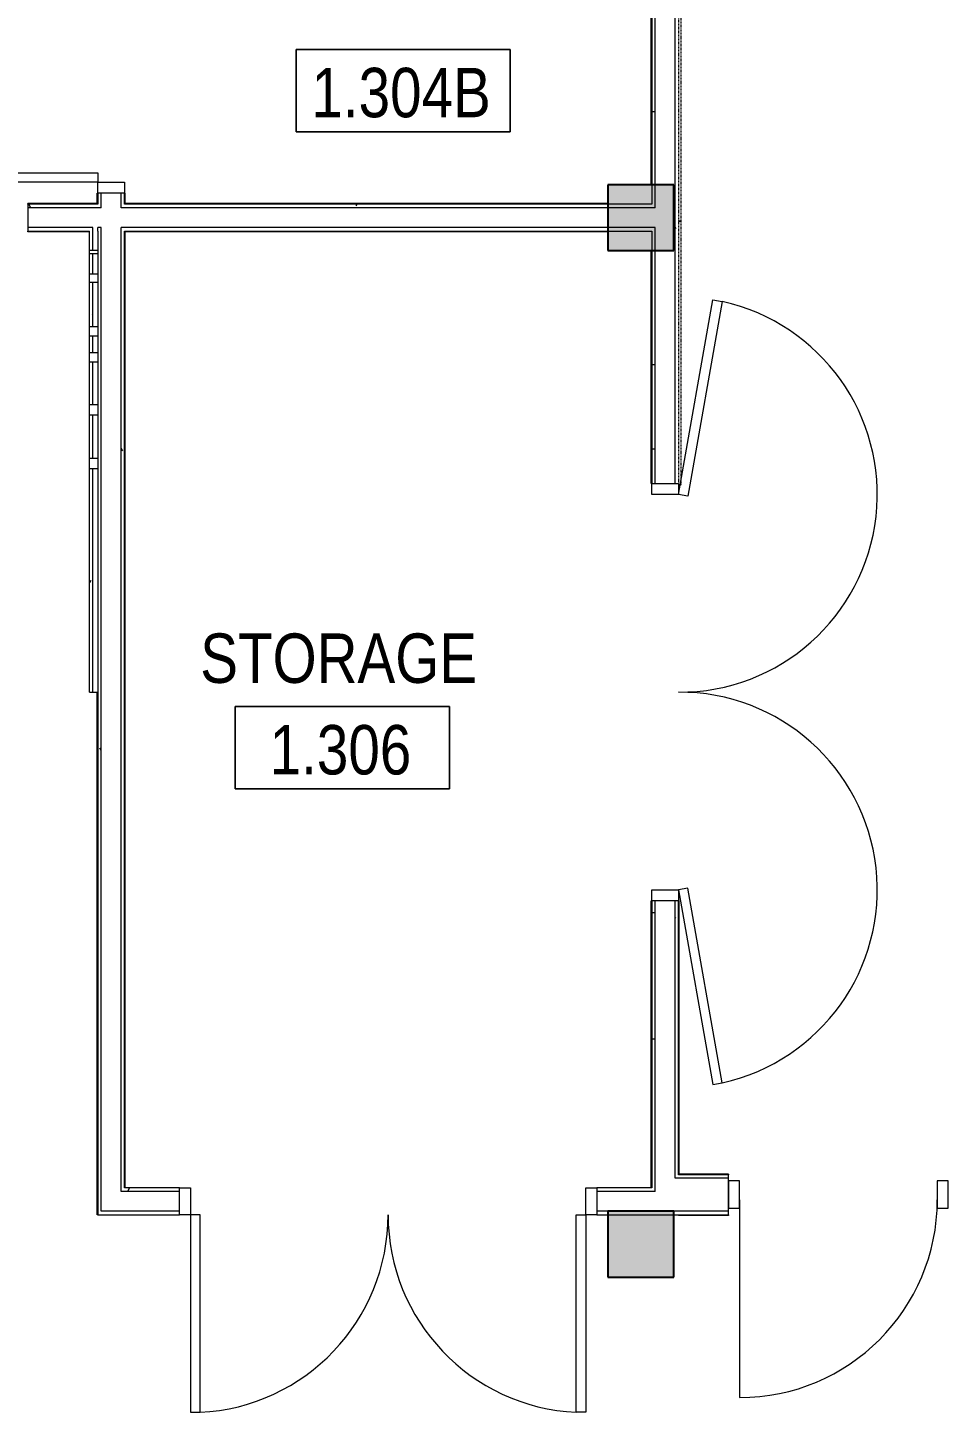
# Model space of a CAD drawing. Header units: inches. Extents: x -3640 to -1418, y -3630 to 137.
# Drawn here: x -3116 to -2948.4, y -805.3 to -553 of the extents above; entities that cross this region are included whole.
import ezdxf

# ---------------------------------------------------------------- set-up
doc = ezdxf.new("R2010")
doc.units = ezdxf.units.IN
doc.header["$MEASUREMENT"] = 0
doc.linetypes.add('Hidden Equipment- BSALS', pattern=[0.0625, 0.03125, -0.03125])
for name, color, linetype, lineweight in [('A-AREA-IDEN', 2, 'Continuous', 9), ('A-DOOR', 31, 'Continuous', 13), ('A-DOOR-FRAM', 31, 'Continuous', 13), ('A-GLAZ-CWMG', 51, 'Continuous', 13), ('A-WALL', 113, 'Continuous', 13), ('A-WALL-PATT', 111, 'Continuous', 13), ('I-WALL', 2, 'Continuous', 13), ('Q-SPCQ', 91, 'Continuous', 13), ('S-COLS', 52, 'Continuous', 13)]:
    doc.layers.add(name, color=color, linetype=linetype, lineweight=lineweight)
doc.styles.add('Arial Narrow', font='ARIALN.TTF', dxfattribs={"height": 9})
pattern_1 = [(0, (0, 0), (30.72, 7.68), [1.267, -21.773, 1.267, -21.773, -122.88]), (0, (0, 0), (30.72, 7.68), [-46.08, 1.267, -44.813, 1.267, -21.773, -53.76]), (0, (0, 0), (30.72, 7.68), [-115.2, 1.267, -14.093, 1.267, -37.133]), (120, (11.52, 3.84), (-22.011075, 22.7643), [1.267, -21.773, 1.267, -21.773, -122.88]), (120, (11.52, 3.84), (-22.011075, 22.7643), [-46.08, 1.267, -44.813, 1.267, -21.773, -53.76]), (120, (11.52, 3.84), (-22.011075, 22.7643), [-115.2, 1.267, -14.093, 1.267, -37.133]), (240, (15.36, 19.2), (-8.708925, -30.4443), [1.267, -21.773, 1.267, -21.773, -122.88]), (240, (15.36, 19.2), (-8.708925, -30.4443), [-46.08, 1.267, -44.813, 1.267, -21.773, -53.76]), (240, (15.36, 19.2), (-8.708925, -30.4443), [-115.2, 1.267, -14.093, 1.267, -37.133])]

# ---------------------------------------------------------------- blocks, each defined once
blk = doc.blocks.new('15830016-STRUCT_MARTINEZ-MOORE_CENTRAL_v2018_rvt-1-DIMENSION PLAN - LEVEL 1 _567_ - 2__ - CAD')
at = {"layer": 'S-COLS', "lineweight": 5}
for points in [[(-2998.4, -593.64), (-2998.4, -581.64), (-3010.4, -581.64), (-3010.4, -593.64)], [(-2998.4, -780.64), (-2998.4, -768.64), (-3010.4, -768.64), (-3010.4, -780.64)]]:
    blk.add_hatch(color=50, dxfattribs=at).paths.add_polyline_path(points, flags=0)
at = {"layer": 'S-COLS', "color": 253, "lineweight": 25}
for p, q in [((-2998.4, -581.64), (-3010.4, -581.64)), ((-3010.4, -581.64), (-3010.4, -593.64)), ((-2998.4, -593.64), (-2998.4, -581.64)), ((-3010.4, -593.64), (-2998.4, -593.64)), ((-2998.4, -768.64), (-3010.4, -768.64)), ((-3010.4, -768.64), (-3010.4, -780.64)), ((-2998.4, -780.64), (-2998.4, -768.64)), ((-3010.4, -780.64), (-2998.4, -780.64))]:
    blk.add_line(p, q, dxfattribs=at)
blk = doc.blocks.new('Basic Wall _ B3-4 7_8_-BSALS - ___-3567877-DIMENSION PLAN - LEVEL 1 _567_ - 2__ - CAD')
at = {"layer": 'I-WALL', "lineweight": 20}
for p, q in [((-3103.4, -583.2), (-3103.27, -583.2)), ((-3103.4, -585.08), (-3103.4, -583.2)), ((-3103.4, -769.27), (-3103.4, -674.08)), ((-3103.27, -769.27), (-3103.4, -769.27))]:
    blk.add_line(p, q, dxfattribs=at)
blk = doc.blocks.new('Basic Wall _ B3-4 7_8_-BSALS - ___-3567876-DIMENSION PLAN - LEVEL 1 _567_ - 2__ - CAD')
at = {"layer": 'I-WALL', "lineweight": 20}
for p, q in [((-3098.4, -583.2), (-3098.27, -583.2)), ((-3098.27, -585.08), (-3098.27, -583.2)), ((-3098.27, -764.39), (-3098.27, -590.2))]:
    blk.add_line(p, q, dxfattribs=at)
blk = doc.blocks.new('Basic Wall _ B3-4 7_8_-BSALS - ___-3567881-DIMENSION PLAN - LEVEL 1 _567_ - 2__ - CAD')
at = {"layer": 'I-WALL', "lineweight": 20}
for p, q in [((-3002.52, -581.64), (-3002.52, -534.02)), ((-3002.52, -636.08), (-3002.52, -593.64)), ((-3002.4, -636.08), (-3002.52, -636.08)), ((-3002.52, -712.08), (-3002.4, -712.08)), ((-3002.52, -764.39), (-3002.52, -712.08))]:
    blk.add_line(p, q, dxfattribs=at)
blk = doc.blocks.new('Basic Wall _ B3-4 7_8_-BSALS - ___-3567880-DIMENSION PLAN - LEVEL 1 _567_ - 2__ - CAD')
at = {"layer": 'I-WALL', "lineweight": 20}
for p, q in [((-2997.52, -712.08), (-2997.4, -712.08)), ((-2997.4, -761.89), (-2997.4, -712.08)), ((-2997.4, -761.89), (-2997.52, -762.02))]:
    blk.add_line(p, q, dxfattribs=at)
blk = doc.blocks.new('Door-B2_1-BSALS - B2_1-72X84-BSALS-3510218-DIMENSION PLAN - LEVEL 1 _567_ - 2__ - CAD')
at = {"layer": 'A-DOOR', "lineweight": 20}
for p, q in [((-34.25, -2.44), (-36, -2.44)), ((-36, -2.44), (-36, -38.44)), ((-34.25, -38.44), (-34.25, -2.44)), ((34.25, -2.44), (36, -2.44)), ((34.25, -38.44), (34.25, -2.44)), ((36, -2.44), (36, -38.44)), ((-36, -38.44), (-34.25, -38.44)), ((36, -38.44), (34.25, -38.44))]:
    blk.add_line(p, q, dxfattribs=at)
at = {"layer": 'A-DOOR', "lineweight": 9}
for centre, start, end in [((-36, -2.48), 272.7863, 0.0677), ((36, -2.48), 179.9323, 267.2137)]:
    blk.add_arc(centre, 36, start, end, dxfattribs=at)
at = {"layer": 'A-DOOR-FRAM', "lineweight": 20}
for p, q in [((-38, -2.44), (-38, 2.44)), ((-38, 2.44), (-36, 2.44)), ((-36, 2.44), (-36, -2.44)), ((36, -2.44), (36, 2.44)), ((36, 2.44), (38, 2.44)), ((38, 2.44), (38, -2.44)), ((-36, -2.44), (-38, -2.44)), ((38, -2.44), (36, -2.44))]:
    blk.add_line(p, q, dxfattribs=at)
blk = doc.blocks.new('Basic Wall _ B3-4 7_8_-BSALS - ___-3567893-DIMENSION PLAN - LEVEL 1 _567_ - 2__ - CAD')
at = {"layer": 'I-WALL', "lineweight": 20}
for p, q in [((-3180.02, -590.2), (-3192.77, -590.2)), ((-3180.02, -590.08), (-3180.02, -590.2)), ((-3116.02, -590.2), (-3116.02, -590.08)), ((-3104.77, -590.2), (-3116.02, -590.2))]:
    blk.add_line(p, q, dxfattribs=at)
blk = doc.blocks.new('Basic Wall _ B3-4 7_8_-BSALS - ___-3567892-DIMENSION PLAN - LEVEL 1 _567_ - 2__ - CAD')
at = {"layer": 'I-WALL', "lineweight": 20}
for p, q in [((-3180.02, -585.08), (-3192.77, -585.08)), ((-3180.02, -585.08), (-3180.02, -585.2)), ((-3116.02, -585.2), (-3116.02, -585.08)), ((-3103.4, -585.08), (-3116.02, -585.08))]:
    blk.add_line(p, q, dxfattribs=at)
blk = doc.blocks.new('Door-B2_1-BSALS - B2_1-72X96-BSALS-3510222-DIMENSION PLAN - LEVEL 1 _567_ - 2__ - CAD')
at = {"layer": 'A-DOOR', "lineweight": 20}
for p, q in [((-36, -2.44), (-71.45, -8.69)), ((-35.7, -4.16), (-36, -2.44)), ((35.7, -4.16), (36, -2.44)), ((36, -2.44), (71.45, -8.69)), ((-71.15, -10.41), (-35.7, -4.16)), ((71.15, -10.41), (35.7, -4.16)), ((-71.45, -8.69), (-71.15, -10.41)), ((71.45, -8.69), (71.15, -10.41))]:
    blk.add_line(p, q, dxfattribs=at)
at = {"layer": 'A-DOOR', "lineweight": 9}
for centre, start, end in [((-36, -2.63), 192.4846, 0.306), ((36, -2.63), 179.694, 347.5154)]:
    blk.add_arc(centre, 36, start, end, dxfattribs=at)
at = {"layer": 'A-DOOR-FRAM', "lineweight": 20}
for p, q in [((-38, -2.44), (-38, 2.44)), ((-38, 2.44), (-36, 2.44)), ((-36, 2.44), (-36, -2.44)), ((36, -2.44), (36, 2.44)), ((36, 2.44), (38, 2.44)), ((38, 2.44), (38, -2.44)), ((-36, -2.44), (-38, -2.44)), ((37.81, -2.44), (36, -2.44))]:
    blk.add_line(p, q, dxfattribs=at)
blk = doc.blocks.new('Basic Wall _ B3-4 7_8_-BSALS - ___-3568023-DIMENSION PLAN - LEVEL 1 _567_ - 2__ - CAD')
at = {"layer": 'I-WALL', "lineweight": 20}
blk.add_line((-3010.4, -590.2), (-3098.27, -590.2), dxfattribs=at)
blk = doc.blocks.new('Basic Wall _ B3-4 7_8_-BSALS - ___-3568022-DIMENSION PLAN - LEVEL 1 _567_ - 2__ - CAD')
at = {"layer": 'I-WALL', "lineweight": 20}
blk.add_line((-3010.4, -585.08), (-3098.27, -585.08), dxfattribs=at)
blk = doc.blocks.new('Door-A1_1-BSALS1 - A1_1-36x84-BSALS _1_-3917237-DIMENSION PLAN - LEVEL 1 _567_ - 2__ - CAD')
at = {"layer": 'A-DOOR', "lineweight": 20}
for p, q in [((16.25, -2.44), (18, -2.44)), ((16.25, -38.44), (16.25, -2.44)), ((18, -2.44), (18, -38.44)), ((18, -38.44), (16.25, -38.44))]:
    blk.add_line(p, q, dxfattribs=at)
at = {"layer": 'A-DOOR', "lineweight": 9}
blk.add_arc((18, -2.48), 36, 179.932, 267.214, dxfattribs=at)
at = {"layer": 'A-DOOR-FRAM', "lineweight": 20}
for p, q in [((-20, -2.44), (-20, 2.44)), ((-20, 2.44), (-18, 2.44)), ((-18, 2.44), (-18, -2.44)), ((18, -2.44), (18, 2.44)), ((18, 2.44), (20, 2.44)), ((20, 2.44), (20, -2.44)), ((-18, -2.44), (-20, -2.44)), ((20, -2.44), (18, -2.44))]:
    blk.add_line(p, q, dxfattribs=at)
blk = doc.blocks.new('Basic Wall _ B6-7 1_4_-BSALS - ___-3569069-DIMENSION PLAN - LEVEL 1 _567_ - 2__ - CAD')
at = {"layer": 'I-WALL', "lineweight": 20}
for p, q in [((-2997.52, -769.39), (-2997.52, -769.27)), ((-2988.4, -769.27), (-2988.4, -769.39)), ((-2916.4, -769.39), (-2916.4, -769.27)), ((-2988.4, -769.39), (-2997.52, -769.39)), ((-2904.4, -769.39), (-2916.4, -769.39)), ((-2814.4, -769.39), (-2822.4, -769.39)), ((-2794.9, -769.39), (-2802.4, -769.39))]:
    blk.add_line(p, q, dxfattribs=at)
blk = doc.blocks.new('Basic Wall _ B6-7 1_4_-BSALS - ___-3569068-DIMENSION PLAN - LEVEL 1 _567_ - 2__ - CAD')
at = {"layer": 'I-WALL', "lineweight": 20}
for p, q in [((-2997.52, -762.02), (-2997.4, -761.89)), ((-2988.4, -761.89), (-2997.4, -761.89)), ((-2988.4, -761.89), (-2988.4, -762.02)), ((-2916.4, -762.02), (-2916.4, -761.89)), ((-2898.4, -761.89), (-2916.4, -761.89))]:
    blk.add_line(p, q, dxfattribs=at)
blk = doc.blocks.new('Door-J1_4-Curtain_Wall-_only works in CW_-BSALS1 - Door-J1_4-Wide_Stile-BSALS 2-3206274-DIMENSION PLAN - LEVEL 1 _567_ - 2__ - CAD')
at = {"layer": 'A-DOOR', "lineweight": 20}
blk.add_line((18, 0), (18, 36), dxfattribs=at)
at = {"layer": 'A-DOOR', "lineweight": 9}
blk.add_arc((18, 0), 36, 90, 180, dxfattribs=at)
blk = doc.blocks.new('Rectangular Mullion - 2_ x 5_ Rectangular-3206276-DIMENSION PLAN - LEVEL 1 _567_ - 2__ - CAD')
at = {"layer": 'A-GLAZ-CWMG', "lineweight": 20}
for p, q in [((0, 1.5), (-2, 1.5)), ((-2, 1.5), (-2, -3.5)), ((0, -3.5), (0, 1.5)), ((-2, -3.5), (0, -3.5))]:
    blk.add_line(p, q, dxfattribs=at)
blk = doc.blocks.new('Rectangular Mullion - 2_ x 5_ Rectangular-3206447-DIMENSION PLAN - LEVEL 1 _567_ - 2__ - CAD')
at = {"layer": 'A-GLAZ-CWMG', "lineweight": 20}
for p, q in [((-1, 1.5), (1, 1.5)), ((-1, -3.5), (-1, 1.5)), ((1, 1.5), (1, -3.5)), ((1, -3.5), (-1, -3.5))]:
    blk.add_line(p, q, dxfattribs=at)
blk = doc.blocks.new('Equip- Homasote Panel - HP2 - 4_ X 7_-6_ - UNFINISHED-3893114-DIMENSION PLAN - LEVEL 1 _567_ - 2__ - CAD')
at = {"layer": 'Q-SPCQ', "linetype": 'Hidden Equipment- BSALS', "lineweight": 20}
for p, q in [((-12, 0.25), (-60, 0.25)), ((-60, 0.25), (-60, -0.25)), ((-12, -0.25), (-12, 0.25)), ((-60, -0.25), (-12, -0.25))]:
    blk.add_line(p, q, dxfattribs=at)
blk = doc.blocks.new('Room Tag- BSALS - Room Tag-28050-DIMENSION PLAN - LEVEL 1 _567_ - 2__ - CAD')
at = {"layer": 'A-AREA-IDEN'}
for p, q in [((-0.203125, -0.171875), (-0.203125, -0.015625)), ((-0.203125, -0.015625), (0.203125, -0.015625)), ((0.203125, -0.015625), (-0.203125, -0.015625)), ((-0.203125, -0.015625), (-0.203125, -0.171875)), ((0.203125, -0.015625), (0.203125, -0.171875)), ((0.203125, -0.171875), (0.203125, -0.015625)), ((0.203125, -0.171875), (-0.203125, -0.171875)), ((-0.203125, -0.171875), (0.203125, -0.171875))]:
    blk.add_line(p, q, dxfattribs=at)

msp = doc.modelspace()

# ---------------------------------------------------------------- block references
at = {"lineweight": 5}
msp.add_blockref('15830016-STRUCT_MARTINEZ-MOORE_CENTRAL_v2018_rvt-1-DIMENSION PLAN - LEVEL 1 _567_ - 2__ - CAD', (0, 0), dxfattribs=at)

# ---------------------------------------------------------------- next in the draw order: hatches: boundary and pattern name
at = {"layer": 'A-WALL-PATT', "lineweight": 9}
h = msp.add_hatch(dxfattribs=at)
h.set_pattern_fill('FP_1', color=256, style=0, pattern_type=2)
h.set_pattern_definition(pattern_1)
h.paths.add_polyline_path([(-3103.27, -768.64), (-3102.65, -768.64), (-3102.65, -589.45), (-3103.27, -589.45), (-3103.27, -764.39)], flags=0)
h.paths.add_polyline_path([(-3102.65, -585.83), (-3102.65, -583.2), (-3103.27, -583.2), (-3103.27, -585.83)], flags=0)
h.paths.add_polyline_path([(-3102.65, -543.2), (-3102.65, -507.02), (-3103.27, -507.02), (-3103.27, -543.2)], flags=0)
h.paths.add_polyline_path([(-3102.65, -431.02), (-3102.65, -394.77), (-3103.27, -394.77), (-3103.27, -431.02)], flags=0)
h = msp.add_hatch(dxfattribs=at)
h.set_pattern_fill('FP_1', color=256, style=0, pattern_type=2)
h.set_pattern_definition(pattern_1)
h.paths.add_polyline_path([(-2998.15, -762.64), (-2997.52, -762.64), (-2997.52, -712.08), (-2998.15, -712.08)], flags=0)
h.paths.add_polyline_path([(-2997.52, -636.08), (-2997.52, -394.77), (-2998.15, -394.77), (-2998.15, -636.08)], flags=0)
h = msp.add_hatch(dxfattribs=at)
h.set_pattern_fill('FP_1', color=256, style=0, pattern_type=2)
h.set_pattern_definition(pattern_1)
h.paths.add_polyline_path([(-3099.02, -764.39), (-3098.4, -764.39), (-3098.4, -589.45), (-3099.02, -589.45), (-3099.02, -710.39)], flags=0)
h.paths.add_polyline_path([(-3098.4, -585.83), (-3098.4, -583.2), (-3099.02, -583.2), (-3099.02, -585.83)], flags=0)
h.paths.add_polyline_path([(-3099.02, -543.2), (-3098.4, -543.2), (-3098.4, -533.27), (-3099.02, -533.27)], flags=0)
h.paths.add_polyline_path([(-3098.4, -529.64), (-3098.4, -507.02), (-3099.02, -507.02), (-3099.02, -529.64)], flags=0)
h.paths.add_polyline_path([(-3098.4, -431.02), (-3098.4, -399.02), (-3099.02, -399.02), (-3099.02, -431.02)], flags=0)
h = msp.add_hatch(dxfattribs=at)
h.set_pattern_fill('FP_1', color=256, style=0, pattern_type=2)
h.set_pattern_definition(pattern_1)
h.paths.add_polyline_path([(-3002.4, -764.39), (-3001.77, -764.39), (-3001.77, -712.08), (-3002.4, -712.08)], flags=0)
h.paths.add_polyline_path([(-3002.4, -636.08), (-3001.77, -636.08), (-3001.77, -589.45), (-3002.4, -589.45), (-3002.4, -590.08)], flags=0)
h.paths.add_polyline_path([(-3001.77, -585.83), (-3001.77, -533.27), (-3002.4, -533.27), (-3002.4, -585.83)], flags=0)
h.paths.add_polyline_path([(-3002.4, -529.64), (-3001.77, -529.64), (-3001.77, -399.02), (-3002.4, -399.02), (-3002.4, -529.02)], flags=0)
h = msp.add_hatch(dxfattribs=at)
h.set_pattern_fill('FP_1', color=256, style=0, pattern_type=2)
h.set_pattern_definition(pattern_1)
h.paths.add_polyline_path([(-3116.02, -585.83), (-3103.27, -585.83), (-3103.27, -585.2), (-3116.02, -585.2)], flags=0)
h.paths.add_polyline_path([(-3180.02, -585.83), (-3180.02, -585.2), (-3192.9, -585.2), (-3192.9, -585.83)], flags=0)
h = msp.add_hatch(dxfattribs=at)
h.set_pattern_fill('FP_1', color=256, style=0, pattern_type=2)
h.set_pattern_definition(pattern_1)
h.paths.add_polyline_path([(-3002.4, -585.83), (-3002.4, -585.2), (-3098.4, -585.2), (-3098.4, -585.83), (-3063.88, -585.83)], flags=0)
h = msp.add_hatch(dxfattribs=at)
h.set_pattern_fill('FP_1', color=256, style=0, pattern_type=2)
h.set_pattern_definition(pattern_1)
h.paths.add_polyline_path([(-3104.77, -674.08), (-3104.15, -674.08), (-3104.15, -633.39), (-3104.77, -633.39), (-3104.77, -645.65)], flags=0)
h.paths.add_polyline_path([(-3104.77, -631.45), (-3104.15, -631.45), (-3104.15, -623.64), (-3104.77, -623.64), (-3104.77, -629.46)], flags=0)
h.paths.add_polyline_path([(-3104.15, -621.7), (-3104.15, -613.96), (-3104.77, -613.96), (-3104.77, -621.7)], flags=0)
h.paths.add_polyline_path([(-3104.77, -612.23), (-3104.15, -612.23), (-3104.15, -609.21), (-3104.77, -609.23)], flags=0)
h.paths.add_polyline_path([(-3104.77, -607.48), (-3104.15, -607.48), (-3104.15, -599.45), (-3104.77, -599.45), (-3104.77, -605.18)], flags=0)
h.paths.add_polyline_path([(-3104.77, -597.85), (-3104.15, -597.85), (-3104.15, -594.21), (-3104.77, -594.21), (-3104.77, -597.09)], flags=0)
h.paths.add_polyline_path([(-3104.15, -593.59), (-3104.15, -590.08), (-3104.77, -590.08), (-3104.77, -593.59)], flags=0)
h = msp.add_hatch(dxfattribs=at)
h.set_pattern_fill('FP_1', color=256, style=0, pattern_type=2)
h.set_pattern_definition(pattern_1)
h.paths.add_polyline_path([(-2764.9, -762.64), (-2764.9, -762.02), (-2916.4, -762.02), (-2916.4, -762.64), (-2834.74, -762.64)], flags=0)
h.paths.add_polyline_path([(-2988.4, -762.64), (-2988.4, -762.02), (-2997.52, -762.02), (-2997.52, -762.64)], flags=0)
h = msp.add_hatch(dxfattribs=at)
h.set_pattern_fill('FP_1', color=256, style=0, pattern_type=2)
h.set_pattern_definition(pattern_1)
h.paths.add_polyline_path([(-3012.4, -765.02), (-3001.77, -765.02), (-3001.77, -764.39), (-3012.4, -764.39)], flags=0)
h.paths.add_polyline_path([(-3099.02, -765.02), (-3088.4, -765.02), (-3088.4, -764.39), (-3099.02, -764.39)], flags=0)
h = msp.add_hatch(dxfattribs=at)
h.set_pattern_fill('FP_1', color=256, style=0, pattern_type=2)
h.set_pattern_definition(pattern_1)
h.paths.add_polyline_path([(-2764.9, -769.27), (-2764.9, -768.64), (-2916.4, -768.64), (-2916.4, -769.27), (-2794.9, -769.27)], flags=0)
h.paths.add_polyline_path([(-2988.4, -769.27), (-2988.4, -768.64), (-2997.52, -768.64), (-2997.52, -769.27)], flags=0)

# ---------------------------------------------------------------- next in the draw order: linework, layer by layer
at = {"layer": 'A-WALL'}
for p, q in [((-2998.15, -636.08), (-2998.15, -394.77)), ((-3001.77, -585.83), (-3001.77, -533.27)), ((-3102.65, -585.83), (-3102.65, -583.2)), ((-3099.02, -585.83), (-3099.02, -583.2)), ((-3102.65, -585.83), (-3116.02, -585.83)), ((-3001.77, -585.83), (-3099.02, -585.83)), ((-3104.15, -589.45), (-3116.02, -589.45)), ((-3104.15, -593.59), (-3104.15, -589.45)), ((-3102.65, -589.45), (-3103.27, -589.45)), ((-3103.27, -590.08), (-3103.27, -589.45)), ((-3102.65, -768.64), (-3102.65, -589.45)), ((-3099.02, -765.02), (-3099.02, -589.45)), ((-3001.77, -589.45), (-3099.02, -589.45)), ((-3001.77, -636.08), (-3001.77, -589.45)), ((-3104.15, -597.85), (-3104.15, -594.21)), ((-3104.15, -607.48), (-3104.15, -599.45)), ((-3104.15, -612.23), (-3104.15, -609.21)), ((-3104.15, -621.7), (-3104.15, -613.96)), ((-3104.15, -631.45), (-3104.15, -623.64)), ((-3104.15, -674.08), (-3104.15, -633.39)), ((-3001.77, -765.02), (-3001.77, -712.08)), ((-2998.15, -762.64), (-2998.15, -712.08)), ((-2988.4, -762.64), (-2998.15, -762.64)), ((-3088.4, -765.02), (-3099.02, -765.02)), ((-3001.77, -765.02), (-3012.4, -765.02)), ((-3088.4, -768.64), (-3102.65, -768.64)), ((-2988.4, -768.64), (-3012.4, -768.64))]:
    msp.add_line(p, q, dxfattribs=at)
at = {"layer": 'I-WALL', "lineweight": 20}
for p, q in [((-3002.4, -533.89), (-3002.4, -585.2)), ((-3103.27, -583.2), (-3103.27, -585.2)), ((-3098.4, -583.2), (-3103.27, -583.2)), ((-3098.4, -585.2), (-3098.4, -583.2)), ((-3103.27, -585.2), (-3116.02, -585.2)), ((-3116.02, -585.2), (-3116.02, -590.08)), ((-3002.4, -585.2), (-3098.4, -585.2)), ((-3116.02, -590.08), (-3104.77, -590.08)), ((-3104.77, -674.08), (-3104.77, -590.08)), ((-3103.27, -590.08), (-3103.27, -769.27)), ((-3098.4, -764.39), (-3098.4, -590.08)), ((-3098.4, -590.08), (-3002.4, -590.08)), ((-3002.4, -590.08), (-3002.4, -636.08)), ((-3104.77, -593.59), (-3103.27, -593.59)), ((-3103.27, -594.21), (-3104.77, -594.21)), ((-3104.77, -597.85), (-3103.27, -597.85)), ((-3103.27, -599.45), (-3104.77, -599.45)), ((-3104.77, -607.48), (-3103.27, -607.48)), ((-3103.27, -609.21), (-3104.77, -609.21)), ((-3104.77, -612.23), (-3103.27, -612.23)), ((-3103.27, -613.96), (-3104.77, -613.96)), ((-3104.77, -621.7), (-3103.27, -621.7)), ((-3103.27, -623.64), (-3104.77, -623.64)), ((-3104.77, -631.45), (-3103.27, -631.45)), ((-3103.27, -633.39), (-3104.77, -633.39)), ((-3002.4, -636.08), (-2997.52, -636.08)), ((-3104.77, -674.08), (-3103.27, -674.08)), ((-3002.4, -712.08), (-3002.4, -764.39)), ((-2997.52, -712.08), (-3002.4, -712.08)), ((-2997.52, -762.02), (-2997.52, -712.08)), ((-2988.4, -762.02), (-2997.52, -762.02)), ((-2988.4, -769.27), (-2988.4, -762.02)), ((-3088.4, -764.39), (-3098.4, -764.39)), ((-3088.4, -769.27), (-3088.4, -764.39)), ((-3002.4, -764.39), (-3012.4, -764.39)), ((-3012.4, -764.39), (-3012.4, -769.27)), ((-3103.27, -769.27), (-3088.4, -769.27)), ((-3012.4, -769.27), (-2988.4, -769.27))]:
    msp.add_line(p, q, dxfattribs=at)

# ---------------------------------------------------------------- next in the draw order: block references
at = {"layer": 'A-AREA-IDEN', "xscale": 95.99999999999994, "yscale": 95.99999999999994, "zscale": 95.99999999999994}
for p in [(-3047.65, -555.49), (-3058.75, -675.21)]:
    msp.add_blockref('Room Tag- BSALS - Room Tag-28050-DIMENSION PLAN - LEVEL 1 _567_ - 2__ - CAD', p, dxfattribs=at)
at = {"layer": 'A-DOOR', "lineweight": 20}
for name, p, rotation in [('Door-A1_1-BSALS1 - A1_1-36x84-BSALS _1_-3917237-DIMENSION PLAN - LEVEL 1 _567_ - 2__ - CAD', (-3100.83, -563.2), 269.9999999999999), ('Door-B2_1-BSALS - B2_1-72X96-BSALS-3510222-DIMENSION PLAN - LEVEL 1 _567_ - 2__ - CAD', (-2999.96, -674.08), 89.9999999999999), ('Door-J1_4-Curtain_Wall-_only works in CW_-BSALS1 - Door-J1_4-Wide_Stile-BSALS 2-3206274-DIMENSION PLAN - LEVEL 1 _567_ - 2__ - CAD', (-2968.4, -766.58), 180)]:
    msp.add_blockref(name, p, dxfattribs=dict(at, rotation=rotation))
msp.add_blockref('Door-B2_1-BSALS - B2_1-72X84-BSALS-3510218-DIMENSION PLAN - LEVEL 1 _567_ - 2__ - CAD', (-3050.4, -766.83), dxfattribs=at)
at = {"layer": 'A-GLAZ-CWMG', "lineweight": 9, "rotation": 180}
msp.add_blockref('Rectangular Mullion - 2_ x 5_ Rectangular-3206276-DIMENSION PLAN - LEVEL 1 _567_ - 2__ - CAD', (-2988.4, -766.58), dxfattribs=at)
at = {"layer": 'A-GLAZ-CWMG', "lineweight": 9, "extrusion": (0, 0, -1), "rotation": 180}
msp.add_blockref('Rectangular Mullion - 2_ x 5_ Rectangular-3206447-DIMENSION PLAN - LEVEL 1 _567_ - 2__ - CAD', (2949.4, -766.58), dxfattribs=at)
at = {"layer": 'I-WALL', "lineweight": 20}
for name in ['Basic Wall _ B3-4 7_8_-BSALS - ___-3567877-DIMENSION PLAN - LEVEL 1 _567_ - 2__ - CAD', 'Basic Wall _ B3-4 7_8_-BSALS - ___-3567880-DIMENSION PLAN - LEVEL 1 _567_ - 2__ - CAD', 'Basic Wall _ B3-4 7_8_-BSALS - ___-3567876-DIMENSION PLAN - LEVEL 1 _567_ - 2__ - CAD', 'Basic Wall _ B3-4 7_8_-BSALS - ___-3567881-DIMENSION PLAN - LEVEL 1 _567_ - 2__ - CAD', 'Basic Wall _ B3-4 7_8_-BSALS - ___-3567892-DIMENSION PLAN - LEVEL 1 _567_ - 2__ - CAD', 'Basic Wall _ B3-4 7_8_-BSALS - ___-3568022-DIMENSION PLAN - LEVEL 1 _567_ - 2__ - CAD', 'Basic Wall _ B3-4 7_8_-BSALS - ___-3567893-DIMENSION PLAN - LEVEL 1 _567_ - 2__ - CAD', 'Basic Wall _ B3-4 7_8_-BSALS - ___-3568023-DIMENSION PLAN - LEVEL 1 _567_ - 2__ - CAD', 'Basic Wall _ B6-7 1_4_-BSALS - ___-3569068-DIMENSION PLAN - LEVEL 1 _567_ - 2__ - CAD', 'Basic Wall _ B6-7 1_4_-BSALS - ___-3569069-DIMENSION PLAN - LEVEL 1 _567_ - 2__ - CAD']:
    msp.add_blockref(name, (0, 0), dxfattribs=at)
at = {"layer": 'Q-SPCQ', "linetype": 'Hidden Equipment- BSALS', "lineweight": 20, "rotation": 90.00000000000027}
for p in [(-2997.27, -528.27), (-2997.27, -576.27)]:
    msp.add_blockref('Equip- Homasote Panel - HP2 - 4_ X 7_-6_ - UNFINISHED-3893114-DIMENSION PLAN - LEVEL 1 _567_ - 2__ - CAD', p, dxfattribs=at)

# ---------------------------------------------------------------- next in the draw order: texts
at = {"layer": 'A-AREA-IDEN', "char_height": 9, "attachment_point": 1, "style": 'Arial Narrow'}
for s, insert, width in [('1.304B', (-3064.37, -560.35), 39.996), ('STORAGE', (-3084.61, -663.39), 62.418), ('1.306', (-3071.97, -680.07), 31.512)]:
    msp.add_mtext(s, dxfattribs=dict(at, insert=insert, width=width))

doc.saveas('drawing.dxf')
